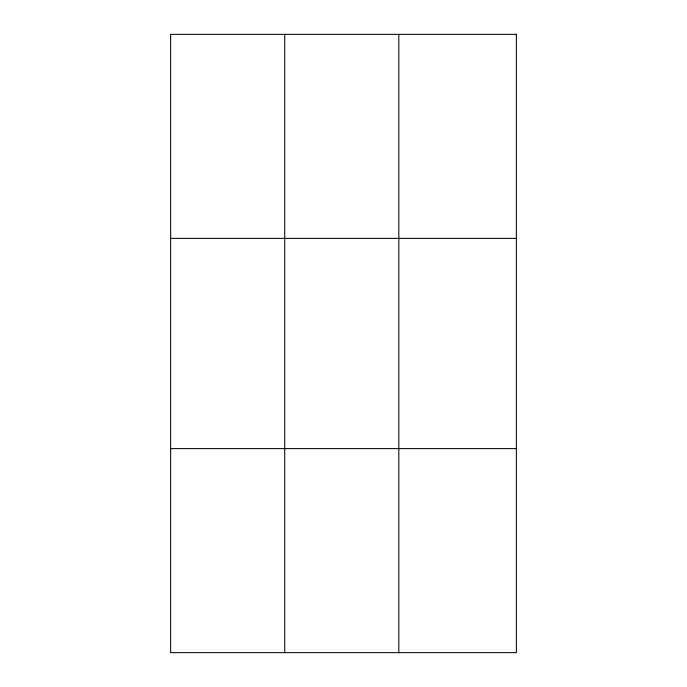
<?xml version="1.0" encoding="UTF-8"?>
<svg xmlns="http://www.w3.org/2000/svg" width="687" height="687" viewBox="0 0 687 687"><rect width="100%" height="100%" fill="white"/><g stroke="black" fill="none" stroke-linecap="round" stroke-linejoin="round"><path stroke-width="1.03" d="M284.727 34.35L284.727 652.65M398.821 34.35L398.821 652.65M170.634 238.389L516.366 238.389M170.634 448.611L516.366 448.611M516.366 34.35L516.366 652.65L170.634 652.65L170.634 34.35L516.366 34.35"/></g></svg>
